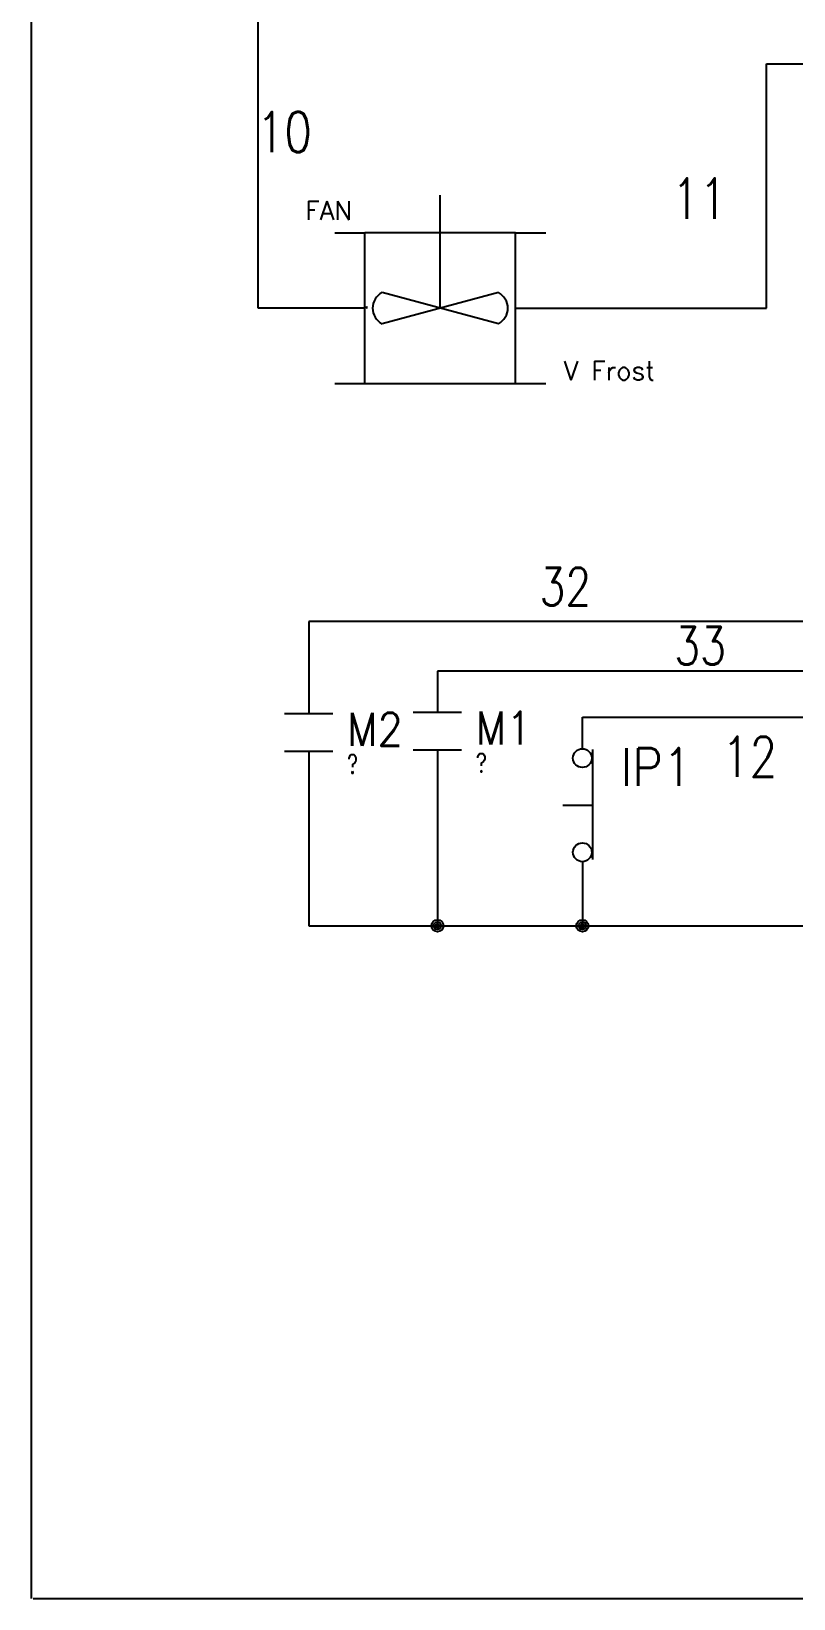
# Model space of a CAD drawing. Header units: millimetres. Extents: x 2766.7 to 2787.4, y 1526.7 to 1542.9.
# Drawn here: x 2766.67 to 2770.46, y 1526.72 to 1534.52 of the extents above; entities that cross this region are included whole.
import ezdxf
from ezdxf.enums import TextEntityAlignment as Align

# ---------------------------------------------------------------- set-up
doc = ezdxf.new("R2010")
doc.units = ezdxf.units.MM
for name, color, linetype in [('DESC', 250, 'Continuous'), ('MISC', 7, 'Continuous'), ('SYMS', 7, 'Continuous'), ('TAGS', 150, 'Continuous'), ('WIREFIXED', 7, 'Continuous'), ('WIRENO', 250, 'Continuous'), ('WIRES', 7, 'Continuous'), ('XREF', 7, 'Continuous'), ('XREFCHILD', 134, 'Continuous')]:
    doc.layers.add(name, color=color, linetype=linetype)
doc.styles.add('WD', font='romans.shx')

# ---------------------------------------------------------------- blocks, each defined once
blk = doc.blocks.new('VPB12')
for p, q in [((0.0335, 0.1849), (0.0335, -0.1801)), ((-0.0644, 0), (0.0335, 0))]:
    blk.add_line(p, q)
for centre in [(0, 0.1562), (0, -0.1562)]:
    blk.add_circle(centre, 0.0312)
at = {"style": 'WD'}
for tag, p, width in [('INST', (0.1269, 0.3902), 0.7), ('LOC', (0.1269, 0.2206), 0.7), ('TAG1', (0.1269, 0.0644), 0.9), ('XREF', (0.1287, -0.09), 0.7), ('DESC1', (0.1287, -0.242), 0.7), ('DESC2', (0.1287, -0.3982), 0.7)]:
    blk.add_attdef(tag, p, '', height=0.125, dxfattribs=dict(at, width=width))
at = {"linetype": 'Continuous', "style": 'WD'}
for tag, height, flags, p in [('TERM01', 0.125, 8, (-0.055, 0.2223)), ('MFG', 0.01, 9, (0.0141, -0.0881)), ('CAT', 0.01, 9, (0.0141, -0.0731))]:
    blk.add_attdef(tag, text='', height=height, dxfattribs=dict(at, flags=flags)).set_placement(p, align=Align.RIGHT)
at = {"color": 7, "style": 'WD', "flags": 1}
for tag, p in [('X2TERM01', (0, 0.1875)), ('X8TERM02', (0, -0.1875))]:
    blk.add_attdef(tag, p, '', height=0.0125, dxfattribs=at)
at = {"color": 7, "style": 'WD'}
for tag, p in [('X4LINK', (-0.125, 0)), ('X1LINK', (0.125, 0))]:
    blk.add_attdef(tag, p, '', height=0.01, dxfattribs=at)
at = {"style": 'WD'}
for tag, flags, p in [('CONTACT', 1, (0.0141, -0.0531)), ('FAMILY', 9, (0.0141, -0.0365))]:
    blk.add_attdef(tag, text='', height=0.01, dxfattribs=dict(at, flags=flags)).set_placement(p, align=Align.RIGHT)
at = {"linetype": 'Continuous', "style": 'WD', "flags": 9}
blk.add_attdef('ASSYCODE', text='', height=0.01, dxfattribs=at).set_placement((-0.001, -0.1054), align=Align.CENTER)
at = {"linetype": 'Continuous', "style": 'WD', "flags": 8}
blk.add_attdef('TERM02', text='', height=0.125, dxfattribs=at).set_placement((-0.0407, -0.2291), align=Align.TOP_RIGHT)
blk = doc.blocks.new('VM1_AXIAL_FLOW_FAN1')
for p, q in [((0, 0), (0, 0.75)), ((-0.7, 0.5), (-0.5, 0.5)), ((-0.5, -0.5), (-0.5, 0.5)), ((0.5, 0.5), (-0.5, 0.5)), ((0.5, -0.5), (0.5, 0.5)), ((0.5, 0.5), (0.7, 0.5)), ((0.386, -0.104), (-0.386, 0.104)), ((0.386, 0.104), (-0.386, -0.104)), ((-0.7, -0.5), (-0.5, -0.5)), ((-0.5, -0.5), (0.5, -0.5)), ((0.5, -0.5), (0.7, -0.5))]:
    blk.add_line(p, q)
for centre, start, end in [((-0.333, 0), 117.1247, 242.8753), ((0.333, 0), 297.1247, 62.8753)]:
    blk.add_arc(centre, 0.116, start, end)
at = {"style": 'WD'}
for tag, height, p in [('INST', 0.125, (-0.585, 0.957)), ('LOC', 0.125, (-0.588, 0.777)), ('TAG1', 0.125, (-0.585, 0.586)), ('TERM01', 0.0625, (-0.51, 0.016))]:
    blk.add_attdef(tag, text='', height=height, dxfattribs=at).set_placement(p, align=Align.RIGHT)
for tag, p, height in [('X2TERM04', (0, 0.75), 0.005), ('TERM04', (0.009, 0.76), 0.0625), ('X4TERM01', (-0.5, 0), 0.01), ('X1TERM03', (0.5, 0), 0.005), ('TERM03', (0.511, 0.012), 0.0625), ('RATING1', (0.82, -0.261), 0.125), ('DESC1', (0.82, -0.477), 0.125), ('X8TERM02', (0, -0.5), 0.005), ('TERM02', (0.002, -0.573), 0.0625), ('DESC2', (0.82, -0.661), 0.125), ('DESC3', (0.82, -0.851), 0.125), ('WDTAGALT', (0.827, -1.032), 0.125)]:
    blk.add_attdef(tag, p, '', height=height, dxfattribs=at)
blk.add_attdef('XREF', text='', height=0.0625, rotation=0.0625, dxfattribs=at).set_placement((0.743, 0.595), align=Align.TOP_CENTER)
at = {"style": 'WD', "flags": 1}
for tag, p in [('FAMILY', (-0.659, -0.3)), ('CAT', (-0.659, -0.345)), ('MFG', (-0.657, -0.376)), ('ASSYCODE', (-0.629, -0.405)), ('WDTYPE', (-0.644, -0.442))]:
    blk.add_attdef(tag, text='', height=0.01, dxfattribs=at).set_placement(p, align=Align.CENTER)
blk = doc.blocks.new('HMS1')
blk.add_circle((0, 0), 0.1562)
at = {"style": 'WD'}
for tag, height, width, p in [('INST', 0.0625, 0.7, (0.0055, 0.4286)), ('LOC', 0.0625, 0.7, (0.0055, 0.3438)), ('TAG1', 0.1094, 0.9, (0, 0.2024))]:
    blk.add_attdef(tag, text='', height=height, dxfattribs=dict(at, width=width)).set_placement(p, align=Align.CENTER)
at = {"style": 'WD', "flags": 9}
blk.add_attdef('FAMILY', text='', height=0.01, dxfattribs=at).set_placement((-0.0053, 0.1698), align=Align.CENTER)
at = {"linetype": 'Continuous', "style": 'WD', "flags": 1}
for tag, p in [('CAT', (0, 0.1593)), ('MFG', (0, 0.1404))]:
    blk.add_attdef(tag, text='', height=0.01, dxfattribs=at).set_placement(p, align=Align.MIDDLE)
at = {"style": 'WD'}
for tag, p, height, width in [('DESC1', (1.126, 0.0601), 0.1094, 0.9), ('DESC2', (1.126, -0.0828), 0.1094, 0.9), ('DESC3', (1.126, -0.2256), 0.1094, 0.9), ('XREFNO', (1.3251, -0.3928), 0.0938, 0.8), ('XREFNC', (1.3151, -0.5165), 0.0938, 0.8)]:
    blk.add_attdef(tag, p, '', height=height, dxfattribs=dict(at, width=width))
at = {"linetype": 'Continuous', "style": 'WD', "flags": 9}
blk.add_attdef('ASSYCODE', text='', height=0.01, dxfattribs=at).set_placement((0.0004, 0.1129), align=Align.CENTER)
at = {"style": 'WD', "flags": 1}
for tag, p in [('X4TERM01', (-0.1562, 0)), ('X1TERM02', (0.1562, 0))]:
    blk.add_attdef(tag, p, '', height=0.0109, dxfattribs=at)
at = {"linetype": 'Continuous', "style": 'WD'}
blk.add_attdef('TERM01', text='', height=0.0625, dxfattribs=at).set_placement((-0.2, -0.0349), align=Align.TOP_RIGHT)
blk.add_attdef('TERM02', text='', height=0.0625, dxfattribs=at).set_placement((0.2, -0.0349), align=Align.TOP_LEFT)
at = {"style": 'WD', "width": 0.8, "flags": 8}
for tag, p in [('NO', (1.1233, -0.3928)), ('NC', (1.1207, -0.5165))]:
    blk.add_attdef(tag, p, '', height=0.0938, dxfattribs=at)
blk = doc.blocks.new('WD_WNV')
at = {"style": 'WD', "flags": 1}
for tag, p in [('W01USER', (-0.0625, 0.0938)), ('W02USER', (-0.0625, 0.0859)), ('W03USER', (-0.0625, 0.0781)), ('W04USER', (-0.0625, 0.0703)), ('W05USER', (-0.0625, 0.0625)), ('W06USER', (-0.0625, 0.0547)), ('W07USER', (-0.0625, 0.0469)), ('W08USER', (-0.0625, 0.0391)), ('W09USER', (-0.0625, 0.0312)), ('W10USER', (-0.0625, 0.0234))]:
    blk.add_attdef(tag, text='', height=0.005, dxfattribs=at).set_placement(p, align=Align.CENTER)
at = {"linetype": 'Continuous', "style": 'WD', "width": 0.8}
blk.add_attdef('WIRENO', text='', height=0.125, dxfattribs=at).set_placement((-0.05, 0), align=Align.MIDDLE_RIGHT)
blk = doc.blocks.new('WD_WNH')
at = {"linetype": 'Continuous', "style": 'WD', "width": 0.8}
blk.add_attdef('WIRENO', text='', height=0.125, dxfattribs=at).set_placement((0, 0.0625), align=Align.CENTER)
at = {"style": 'WD', "flags": 1}
for tag, p in [('W01USER', (0, 0.0781)), ('W02USER', (0, 0.0703)), ('W03USER', (0, 0.0625)), ('W04USER', (0, 0.0547)), ('W05USER', (0, 0.0469)), ('W06USER', (0, 0.0391)), ('W07USER', (0, 0.0312)), ('W08USER', (0, 0.0234)), ('W09USER', (0, 0.0156)), ('W10USER', (0, 0.0078))]:
    blk.add_attdef(tag, text='', height=0.005, dxfattribs=at).set_placement(p, align=Align.CENTER)
blk = doc.blocks.new('VMS21')
at = {"linetype": 'Continuous'}
for p, q in [((-0.08, 0.0625), (0.08, 0.0625)), ((-0.08, -0.0625), (0.08, -0.0625))]:
    blk.add_line(p, q, dxfattribs=at)
at = {"style": 'WD'}
for tag, p, height, width in [('INST', (0.125, 0.1785), 0.0625, 0.7), ('LOC', (0.125, 0.0938), 0.0625, 0.7), ('TAG2', (0.1269, -0.045), 0.1094, 0.9), ('XREF', (0.1287, -0.1369), 0.0625, 0.7), ('DESC1', (0.1287, -0.2264), 0.0625, 0.7), ('DESC2', (0.1287, -0.3112), 0.0625, 0.7)]:
    blk.add_attdef(tag, p, '', height=height, dxfattribs=dict(at, width=width))
at = {"linetype": 'Continuous', "style": 'WD', "width": 0.9, "flags": 8}
blk.add_attdef('TERM01', text='', height=0.0625, dxfattribs=at).set_placement((-0.0312, 0.125), align=Align.RIGHT)
at = {"color": 7, "style": 'WD', "flags": 1}
for tag, p in [('X2TERM01', (0, 0.0625)), ('X8TERM02', (0, -0.0625))]:
    blk.add_attdef(tag, p, '', height=0.0109, dxfattribs=at)
at = {"style": 'WD'}
for tag, p, flags in [('FAMILY', (-0.1808, 0.0031), 9), ('CONTACT', (-0.1808, -0.0135), 1)]:
    blk.add_attdef(tag, p, '', height=0.01, dxfattribs=dict(at, flags=flags))
at = {"color": 7, "style": 'WD'}
for tag, p in [('X4LINK', (-0.1406, 0)), ('X1LINK', (0.125, 0))]:
    blk.add_attdef(tag, p, '', height=0.01, dxfattribs=at)
at = {"linetype": 'Continuous', "style": 'WD', "width": 0.9, "flags": 8}
blk.add_attdef('TERM02', text='', height=0.0625, dxfattribs=at).set_placement((-0.0312, -0.125), align=Align.TOP_RIGHT)
blk = doc.blocks.new('WDDOT')
for radius in [0.03, 0.0187, 0.00929]:
    blk.add_circle((0, 0), radius)

msp = doc.modelspace()

# ---------------------------------------------------------------- linework, layer by layer
at = {"color": 7, "linetype": 'Continuous'}
for p, q in [((2766.6665, 1542.9037), (2766.6665, 1526.7187)), ((2766.676, 1526.7172), (2787.426, 1526.7172))]:
    msp.add_line(p, q, dxfattribs=at)
at = {"layer": 'WIRES'}
for p, q in [((2767.7964, 1533.1394), (2767.7964, 1534.5896)), ((2770.3269, 1533.1394), (2770.3269, 1534.3552)), ((2770.3269, 1534.3552), (2771.1891, 1534.3552)), ((2768.327, 1533.1394), (2767.7964, 1533.1394)), ((2769.077, 1533.1394), (2770.3269, 1533.1394)), ((2771.0423, 1531.5798), (2768.0472, 1531.5798)), ((2768.0472, 1531.5798), (2768.0472, 1531.123)), ((2771.082, 1531.3328), (2768.6882, 1531.3328)), ((2768.6882, 1531.3328), (2768.6882, 1531.129)), ((2769.4096, 1530.9472), (2769.4096, 1531.1044)), ((2769.4096, 1531.1044), (2771.0272, 1531.1044)), ((2768.0472, 1530.9355), (2768.0472, 1530.0659)), ((2768.6882, 1530.9415), (2768.6882, 1530.0659)), ((2769.4096, 1530.3847), (2769.4096, 1530.0659)), ((2768.0472, 1530.0659), (2768.6882, 1530.0659)), ((2768.6882, 1530.0659), (2769.4797, 1530.0659)), ((2769.4096, 1530.0659), (2771.6511, 1530.0659))]:
    msp.add_line(p, q, dxfattribs=at)

# ---------------------------------------------------------------- block references
at = {"layer": 'SYMS', "color": 0}
ref = msp.add_blockref('HMS1', (2769.0177, 1534.9075), dxfattribs=dict(at, xscale=2, yscale=2, zscale=2))
ref.add_attrib('XREFNO', '?,?', (2771.6679, 1534.1219), dxfattribs={"layer": 'XREF', "height": 0.1875, "style": 'WD', "width": 0.8})
ref.add_attrib('TAG1', 'M2', dxfattribs={"layer": 'TAGS', "color": 250, "height": 0.21875, "style": 'WD', "width": 0.9}).set_placement((2769.5874, 1534.989), align=Align.CENTER)
at = {"layer": 'SYMS'}
ref = msp.add_blockref('VM1_AXIAL_FLOW_FAN1', (2768.702, 1533.1394), dxfattribs=dict(at, xscale=0.75, yscale=0.75, zscale=0.75))
ref.add_attrib('DESC1', 'V Frost', (2769.3168, 1532.7816), dxfattribs={"layer": 'DESC', "height": 0.09375, "style": 'WD'})
ref.add_attrib('X4TERM01', '10', (2768.327, 1533.1394), dxfattribs={"layer": 'MISC', "height": 0.0075, "style": 'WD'})
ref.add_attrib('X1TERM03', '11', (2769.077, 1533.1394), dxfattribs={"layer": 'MISC', "height": 0.00375, "style": 'WD'})
ref.add_attrib('TAG1', 'FAN', dxfattribs={"layer": 'TAGS', "color": 250, "height": 0.09375, "style": 'WD'}).set_placement((2768.2629, 1533.579), align=Align.RIGHT)
ref = msp.add_blockref('VMS21', (2768.0472, 1531.0292), dxfattribs=dict(at, xscale=1.5, yscale=1.5, zscale=1.5))
ref.add_attrib('XREF', '?', (2768.2403, 1530.8239), dxfattribs={"layer": 'XREFCHILD', "height": 0.0938, "style": 'WD', "width": 0.7})
ref.add_attrib('TAG2', 'M2', (2768.2376, 1530.9617), dxfattribs={"layer": 'TAGS', "height": 0.16406, "style": 'WD', "width": 0.9})
ref = msp.add_blockref('VMS21', (2768.6882, 1531.0353), dxfattribs=dict(at, xscale=1.5, yscale=1.5, zscale=1.5))
ref.add_attrib('XREF', '?', (2768.8813, 1530.83), dxfattribs={"layer": 'XREFCHILD', "height": 0.0938, "style": 'WD', "width": 0.7})
ref.add_attrib('TAG2', 'M1', (2768.8786, 1530.9678), dxfattribs={"layer": 'TAGS', "height": 0.16406, "style": 'WD', "width": 0.9})
at = {"layer": 'SYMS', "color": 0}
ref = msp.add_blockref('VPB12', (2769.4096, 1530.6659), dxfattribs=dict(at, xscale=1.5, yscale=1.5, zscale=1.5))
ref.add_attrib('TAG1', 'IP1', (2769.6, 1530.7625), dxfattribs={"layer": 'TAGS', "color": 250, "height": 0.1875, "style": 'WD', "width": 0.9})
at = {"layer": 'SYMS'}
for p in [(2768.6882, 1530.0659), (2769.4096, 1530.0659)]:
    msp.add_blockref('WDDOT', p, dxfattribs=at)
at = {"layer": 'WIREFIXED'}
ref = msp.add_blockref('WD_WNH', (2769.3248, 1531.5664), dxfattribs=dict(at, xscale=1.5, yscale=1.5, zscale=1.5))
ref.add_attrib('WIRENOF', '32', dxfattribs={"linetype": 'Continuous', "height": 0.1875, "style": 'WD', "width": 0.8}).set_placement((2769.3248, 1531.6601), align=Align.CENTER)
ref = msp.add_blockref('WD_WNH', (2769.9959, 1531.272), dxfattribs=dict(at, xscale=1.5, yscale=1.5, zscale=1.5))
ref.add_attrib('WIRENOF', '33', dxfattribs={"linetype": 'Continuous', "height": 0.1875, "style": 'WD', "width": 0.8}).set_placement((2769.9959, 1531.3657), align=Align.CENTER)
at = {"layer": 'WIRENO'}
ref = msp.add_blockref('WD_WNH', (2768.2014, 1534.1097), dxfattribs=at)
ref.add_attrib('WIRENO', '10', dxfattribs={"linetype": 'Continuous', "height": 0.2, "style": 'WD', "width": 0.8}).set_placement((2767.9257, 1533.9157), align=Align.CENTER)
ref = msp.add_blockref('WD_WNV', (2770.3269, 1533.7473), dxfattribs=at)
ref.add_attrib('WIRENO', '11', dxfattribs={"linetype": 'Continuous', "height": 0.2, "style": 'WD', "width": 0.8}).set_placement((2770.1293, 1533.6848), align=Align.MIDDLE_RIGHT)
ref = msp.add_blockref('WD_WNH', (2770.2423, 1530.7444), dxfattribs=at)
ref.add_attrib('WIRENO', '12', dxfattribs={"linetype": 'Continuous', "height": 0.2, "style": 'WD', "width": 0.8}).set_placement((2770.2423, 1530.8069), align=Align.CENTER)

doc.saveas('drawing.dxf')
